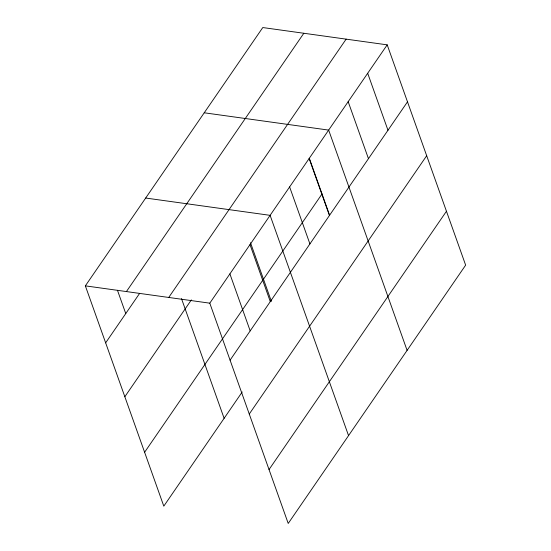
<?xml version="1.0" encoding="UTF-8"?>
<svg xmlns="http://www.w3.org/2000/svg" width="551" height="551" viewBox="0 0 551 551"><rect width="100%" height="100%" fill="white"/><g stroke="black" fill="none" stroke-linecap="round" stroke-linejoin="round"><path stroke-width="0.83" d="M242.206 391.981L163.799 506.149L85.357 285.859L262.779 27.55L387.201 44.851L465.643 265.141L288.221 523.45L209.786 303.167L387.201 44.851M126.42 291.569L303.835 33.26M105.647 342.846L139.644 293.359M168.723 297.457L346.138 39.142M124.836 396.741L191.349 299.902M144.61 452.261L322.025 193.945M230.077 360.154L407.492 101.839M249.266 414.042L426.681 155.726M269.033 469.562L446.455 211.253M204.228 112.79L328.658 130.098L407.093 350.381M145.678 198.036L270.107 215.338L348.549 435.621M85.357 285.859L209.786 303.167M367.689 73.269L387.98 130.256M348.17 101.68L368.461 158.667M309.318 158.254L329.643 215.345M309.139 158.509L329.429 215.496M289.619 186.927L309.917 243.914M250.485 242.702L271.381 301.376M250.002 244.616L270.293 301.604M229.891 273.888L250.182 330.875M181.493 298.608L224.119 418.319M117.466 290.294L125.759 313.574"/></g></svg>
